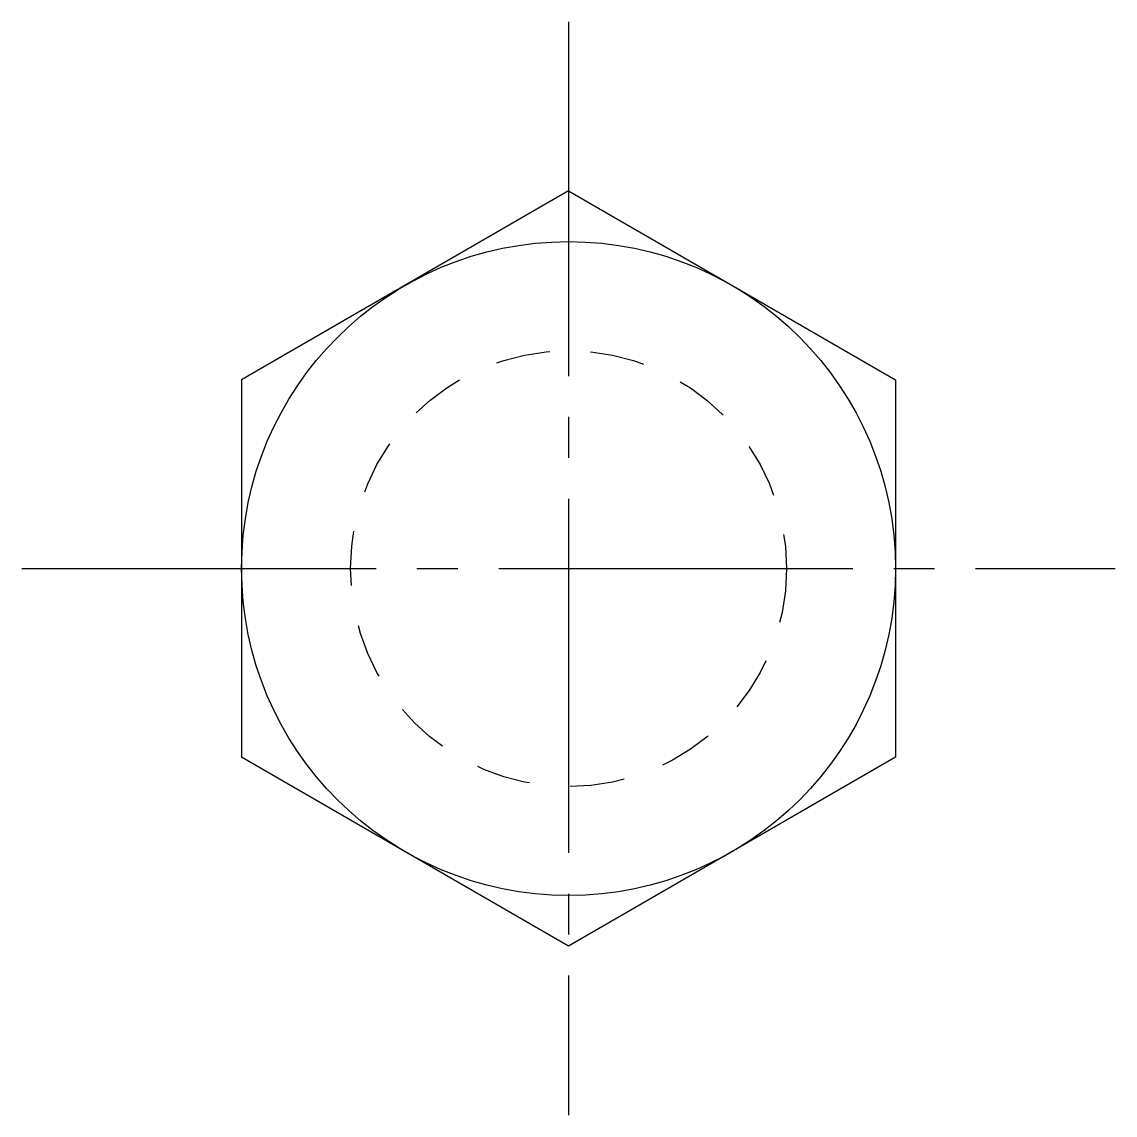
# Model space of a CAD drawing. Extents: x 21 to 310, y 20 to 177.
# Drawn here: x 232.71 to 242.74, y 166.51 to 176.55 of the extents above.
import ezdxf

# ---------------------------------------------------------------- set-up
doc = ezdxf.new("R2010")
doc.units = 0
doc.header["$LTSCALE"] = 0.25
doc.linetypes.add('CENTER', pattern=[17.5, 13, -1.5, 1.5, -1.5])
doc.linetypes.add('DASHED', pattern=[3.5, 2, -1.5])
doc.layers.get('0').update_dxf_attribs({"linetype": 'CONTINUOUS'})
doc.layers.add('CENTER', color=1, linetype='CENTER')

msp = doc.modelspace()

# ---------------------------------------------------------------- linework, layer by layer
for p, q in [((237.729, 174.995), (234.729, 173.263)), ((237.729, 174.995), (240.729, 173.263)), ((234.729, 173.263), (234.729, 169.798)), ((240.729, 173.263), (240.729, 169.798)), ((237.729, 168.066), (234.729, 169.798)), ((240.729, 169.798), (237.729, 168.066))]:
    msp.add_line(p, q)
msp.add_circle((237.729, 171.53), 3)
at = {"color": 3, "linetype": 'DASHED'}
msp.add_circle((237.729, 171.53), 2, dxfattribs=at)
at = {"layer": 'CENTER', "color": 1, "linetype": 'CENTER'}
for p, q in [((237.729, 176.546), (237.729, 166.514)), ((232.713, 171.53), (242.745, 171.53))]:
    msp.add_line(p, q, dxfattribs=at)

doc.saveas('drawing.dxf')
